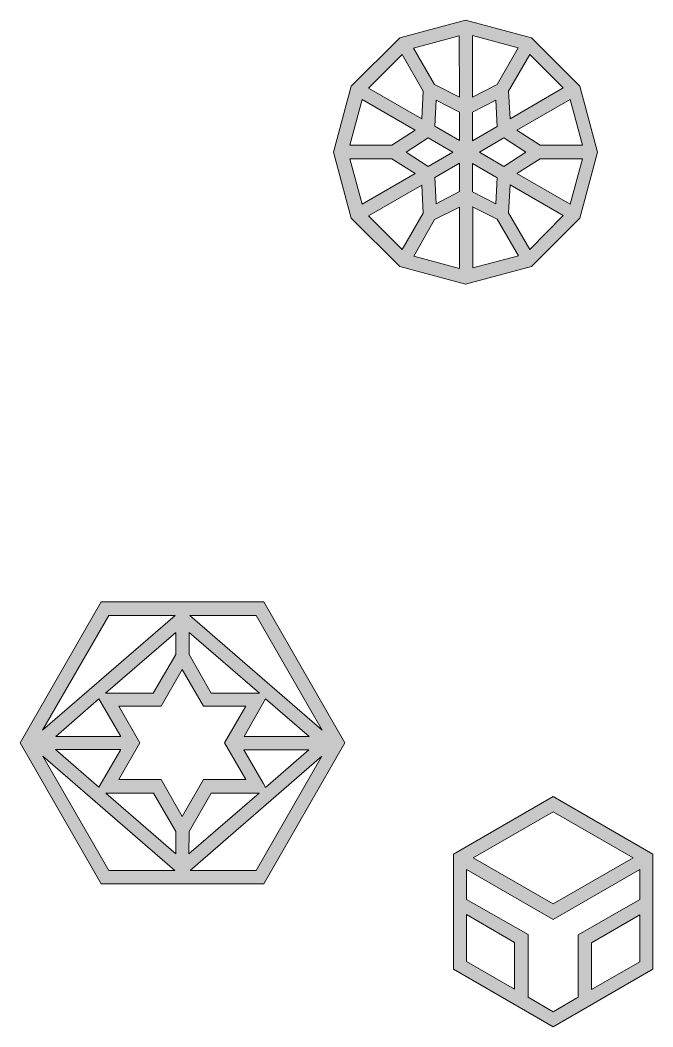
# Model space of a CAD drawing. Header units: millimetres. Extents: x 30 to 172, y 36 to 158.
# Drawn here: x 29.7 to 104.5, y 35.7 to 154.7 of the extents above; entities that cross this region are included whole.
import ezdxf

# ---------------------------------------------------------------- set-up
doc = ezdxf.new("R2010")
doc.units = ezdxf.units.MM
doc.header["$MEASUREMENT"] = 0
doc.layers.add('Layer 1', color=7, linetype='Continuous', lineweight=0)

msp = doc.modelspace()

# ---------------------------------------------------------------- hatches: boundary and pattern name
at = {"layer": 'Layer 1', "true_color": 0x231f20, "transparency": 33554687}
h = msp.add_hatch(color=250, dxfattribs=at)
h.dxf.hatch_style = 2
edge = h.paths.add_edge_path()
edge.add_spline(control_points=[(94.72, 132.93), (94.72, 132.93), (88.44, 136.56), (88.44, 136.56), (88.44, 136.56), (91.19, 138.32), (91.19, 138.32), (91.19, 138.32), (96.17, 138.32), (96.17, 138.32), (96.17, 138.32), (94.72, 132.93), (94.72, 132.93)], knot_values=[0, 0, 0, 0, 1, 1, 1, 2, 2, 2, 3, 3, 3, 4, 4, 4, 4], degree=3, periodic=0)
edge = h.paths.add_edge_path()
edge.add_spline(control_points=[(68.69, 138.32), (68.69, 138.32), (73.66, 138.32), (73.66, 138.32), (73.66, 138.32), (76.41, 136.56), (76.41, 136.56), (76.41, 136.56), (70.13, 132.93), (70.13, 132.93), (70.13, 132.93), (68.69, 138.32), (68.69, 138.32)], knot_values=[0, 0, 0, 0, 1, 1, 1, 2, 2, 2, 3, 3, 3, 4, 4, 4, 4], degree=3, periodic=0)
edge = h.paths.add_edge_path()
edge.add_spline(control_points=[(70.13, 145.31), (70.13, 145.31), (76.41, 141.68), (76.41, 141.68), (76.41, 141.68), (73.66, 139.91), (73.66, 139.91), (73.66, 139.91), (68.69, 139.91), (68.69, 139.91), (68.69, 139.91), (70.13, 145.31), (70.13, 145.31)], knot_values=[0, 0, 0, 0, 1, 1, 1, 2, 2, 2, 3, 3, 3, 4, 4, 4, 4], degree=3, periodic=0)
edge = h.paths.add_edge_path()
edge.add_spline(control_points=[(84, 139.1), (84, 139.1), (86.89, 140.79), (86.89, 140.79), (86.89, 140.79), (89.5, 139.1), (89.5, 139.1), (89.5, 139.1), (86.89, 137.41), (86.89, 137.41), (86.89, 137.41), (84, 139.1), (84, 139.1)], knot_values=[0, 0, 0, 0, 1, 1, 1, 2, 2, 2, 3, 3, 3, 4, 4, 4, 4], degree=3, periodic=0)
edge = h.paths.add_edge_path()
edge.add_spline(control_points=[(87.45, 131.94), (87.45, 131.94), (87.63, 135.22), (87.63, 135.22), (87.63, 135.22), (93.91, 131.59), (93.91, 131.59), (93.91, 131.59), (89.96, 127.6), (89.96, 127.6), (89.96, 127.6), (87.45, 131.94), (87.45, 131.94)], knot_values=[0, 0, 0, 0, 1, 1, 1, 2, 2, 2, 3, 3, 3, 4, 4, 4, 4], degree=3, periodic=0)
edge = h.paths.add_edge_path()
edge.add_spline(control_points=[(83.19, 132.64), (83.19, 132.64), (86.11, 131.16), (86.11, 131.16), (86.11, 131.16), (88.62, 126.86), (88.62, 126.86), (88.62, 126.86), (83.22, 125.41), (83.22, 125.41), (83.22, 125.41), (83.22, 132.64), (83.22, 132.64), (83.22, 132.64), (83.19, 132.64), (83.19, 132.64)], knot_values=[0, 0, 0, 0, 1, 1, 1, 2, 2, 2, 3, 3, 3, 4, 4, 4, 5, 5, 5, 5], degree=3, periodic=0)
edge = h.paths.add_edge_path()
edge.add_spline(control_points=[(78.7, 131.13), (78.7, 131.13), (81.63, 132.61), (81.63, 132.61), (81.63, 132.61), (81.63, 125.34), (81.63, 125.34), (81.63, 125.34), (76.24, 126.79), (76.24, 126.79), (76.24, 126.79), (78.7, 131.13), (78.7, 131.13)], knot_values=[0, 0, 0, 0, 1, 1, 1, 2, 2, 2, 3, 3, 3, 4, 4, 4, 4], degree=3, periodic=0)
edge = h.paths.add_edge_path()
edge.add_spline(control_points=[(77.19, 135.18), (77.19, 135.18), (77.36, 131.9), (77.36, 131.9), (77.36, 131.9), (74.86, 127.6), (74.86, 127.6), (74.86, 127.6), (70.91, 131.55), (70.91, 131.55), (70.91, 131.55), (77.19, 135.18), (77.19, 135.18)], knot_values=[0, 0, 0, 0, 1, 1, 1, 2, 2, 2, 3, 3, 3, 4, 4, 4, 4], degree=3, periodic=0)
edge = h.paths.add_edge_path()
edge.add_spline(control_points=[(80.86, 139.1), (80.86, 139.1), (77.96, 137.41), (77.96, 137.41), (77.96, 137.41), (75.35, 139.1), (75.35, 139.1), (75.35, 139.1), (77.96, 140.79), (77.96, 140.79), (77.96, 140.79), (80.86, 139.1), (80.86, 139.1)], knot_values=[0, 0, 0, 0, 1, 1, 1, 2, 2, 2, 3, 3, 3, 4, 4, 4, 4], degree=3, periodic=0)
edge = h.paths.add_edge_path()
edge.add_spline(control_points=[(77.36, 146.3), (77.36, 146.3), (77.19, 143.02), (77.19, 143.02), (77.19, 143.02), (70.91, 146.65), (70.91, 146.65), (70.91, 146.65), (74.86, 150.64), (74.86, 150.64), (74.86, 150.64), (77.36, 146.3), (77.36, 146.3)], knot_values=[0, 0, 0, 0, 1, 1, 1, 2, 2, 2, 3, 3, 3, 4, 4, 4, 4], degree=3, periodic=0)
edge = h.paths.add_edge_path()
edge.add_spline(control_points=[(81.63, 145.59), (81.63, 145.59), (78.7, 147.07), (78.7, 147.07), (78.7, 147.07), (76.2, 151.38), (76.2, 151.38), (76.2, 151.38), (81.6, 152.82), (81.6, 152.82), (81.6, 152.82), (81.63, 145.59), (81.63, 145.59), (81.63, 145.59), (81.63, 145.59), (81.63, 145.59)], knot_values=[0, 0, 0, 0, 1, 1, 1, 2, 2, 2, 3, 3, 3, 4, 4, 4, 5, 5, 5, 5], degree=3, periodic=0)
edge = h.paths.add_edge_path()
edge.add_spline(control_points=[(86.11, 147.07), (86.11, 147.07), (83.19, 145.59), (83.19, 145.59), (83.19, 145.59), (83.19, 152.86), (83.19, 152.86), (83.19, 152.86), (88.58, 151.41), (88.58, 151.41), (88.58, 151.41), (86.11, 147.07), (86.11, 147.07)], knot_values=[0, 0, 0, 0, 1, 1, 1, 2, 2, 2, 3, 3, 3, 4, 4, 4, 4], degree=3, periodic=0)
edge = h.paths.add_edge_path()
edge.add_spline(control_points=[(83.19, 143.83), (83.19, 143.83), (85.94, 145.24), (85.94, 145.24), (85.94, 145.24), (86.08, 142.13), (86.08, 142.13), (86.08, 142.13), (83.19, 140.44), (83.19, 140.44), (83.19, 140.44), (83.19, 143.83), (83.19, 143.83)], knot_values=[0, 0, 0, 0, 1, 1, 1, 2, 2, 2, 3, 3, 3, 4, 4, 4, 4], degree=3, periodic=0)
edge = h.paths.add_edge_path()
edge.add_spline(control_points=[(78.88, 145.24), (78.88, 145.24), (81.63, 143.83), (81.63, 143.83), (81.63, 143.83), (81.63, 140.48), (81.63, 140.48), (81.63, 140.48), (78.74, 142.17), (78.74, 142.17), (78.74, 142.17), (78.88, 145.24), (78.88, 145.24)], knot_values=[0, 0, 0, 0, 1, 1, 1, 2, 2, 2, 3, 3, 3, 4, 4, 4, 4], degree=3, periodic=0)
edge = h.paths.add_edge_path()
edge.add_spline(control_points=[(78.88, 133), (78.88, 133), (78.74, 136.1), (78.74, 136.1), (78.74, 136.1), (81.63, 137.8), (81.63, 137.8), (81.63, 137.8), (81.63, 134.44), (81.63, 134.44), (81.63, 134.44), (78.88, 133), (78.88, 133)], knot_values=[0, 0, 0, 0, 1, 1, 1, 2, 2, 2, 3, 3, 3, 4, 4, 4, 4], degree=3, periodic=0)
edge = h.paths.add_edge_path()
edge.add_spline(control_points=[(85.94, 133), (85.94, 133), (83.19, 134.41), (83.19, 134.41), (83.19, 134.41), (83.19, 137.76), (83.19, 137.76), (83.19, 137.76), (86.08, 136.07), (86.08, 136.07), (86.08, 136.07), (85.94, 133), (85.94, 133)], knot_values=[0, 0, 0, 0, 1, 1, 1, 2, 2, 2, 3, 3, 3, 4, 4, 4, 4], degree=3, periodic=0)
edge = h.paths.add_edge_path()
edge.add_spline(control_points=[(87.63, 143.02), (87.63, 143.02), (87.45, 146.3), (87.45, 146.3), (87.45, 146.3), (89.96, 150.64), (89.96, 150.64), (89.96, 150.64), (93.91, 146.69), (93.91, 146.69), (93.91, 146.69), (87.63, 143.02), (87.63, 143.02)], knot_values=[0, 0, 0, 0, 1, 1, 1, 2, 2, 2, 3, 3, 3, 4, 4, 4, 4], degree=3, periodic=0)
edge = h.paths.add_edge_path()
edge.add_spline(control_points=[(96.17, 139.91), (96.17, 139.91), (91.19, 139.91), (91.19, 139.91), (91.19, 139.91), (88.44, 141.68), (88.44, 141.68), (88.44, 141.68), (94.72, 145.31), (94.72, 145.31), (94.72, 145.31), (96.17, 139.91), (96.17, 139.91)], knot_values=[0, 0, 0, 0, 1, 1, 1, 2, 2, 2, 3, 3, 3, 4, 4, 4, 4], degree=3, periodic=0)
edge = h.paths.add_edge_path()
edge.add_spline(control_points=[(95.88, 146.9), (95.88, 146.9), (90.17, 152.61), (90.17, 152.61), (90.17, 152.61), (82.37, 154.69), (82.37, 154.69), (82.37, 154.69), (74.58, 152.61), (74.58, 152.61), (74.58, 152.61), (68.86, 146.9), (68.86, 146.9), (68.86, 146.9), (66.78, 139.1), (66.78, 139.1), (66.78, 139.1), (68.86, 131.3), (68.86, 131.3), (68.86, 131.3), (74.58, 125.59), (74.58, 125.59), (74.58, 125.59), (82.37, 123.51), (82.37, 123.51), (82.37, 123.51), (90.17, 125.59), (90.17, 125.59), (90.17, 125.59), (95.88, 131.3), (95.88, 131.3), (95.88, 131.3), (97.97, 139.1), (97.97, 139.1), (97.97, 139.1), (95.88, 146.9), (95.88, 146.9)], knot_values=[0, 0, 0, 0, 1, 1, 1, 2, 2, 2, 3, 3, 3, 4, 4, 4, 5, 5, 5, 6, 6, 6, 7, 7, 7, 8, 8, 8, 9, 9, 9, 10, 10, 10, 11, 11, 11, 12, 12, 12, 12], degree=3, periodic=0)
h = msp.add_hatch(color=250, dxfattribs=at)
h.dxf.hatch_style = 2
edge = h.paths.add_edge_path()
edge.add_spline(control_points=[(57.61, 54.22), (57.61, 54.22), (49.81, 54.22), (49.81, 54.22), (49.81, 54.22), (65.4, 67.73), (65.4, 67.73), (65.4, 67.73), (57.61, 54.22), (57.61, 54.22)], knot_values=[0, 0, 0, 0, 1, 1, 1, 2, 2, 2, 3, 3, 3, 3], degree=3, periodic=0)
edge = h.paths.add_edge_path()
edge.add_spline(control_points=[(32.42, 67.73), (32.42, 67.73), (48.01, 54.22), (48.01, 54.22), (48.01, 54.22), (40.22, 54.22), (40.22, 54.22), (40.22, 54.22), (32.42, 67.73), (32.42, 67.73)], knot_values=[0, 0, 0, 0, 1, 1, 1, 2, 2, 2, 3, 3, 3, 3], degree=3, periodic=0)
edge = h.paths.add_edge_path()
edge.add_spline(control_points=[(40.22, 84.35), (40.22, 84.35), (48.05, 84.35), (48.05, 84.35), (48.05, 84.35), (32.38, 70.8), (32.38, 70.8), (32.38, 70.8), (40.22, 84.35), (40.22, 84.35)], knot_values=[0, 0, 0, 0, 1, 1, 1, 2, 2, 2, 3, 3, 3, 3], degree=3, periodic=0)
edge = h.paths.add_edge_path()
edge.add_spline(control_points=[(65.44, 70.8), (65.44, 70.8), (49.78, 84.35), (49.78, 84.35), (49.78, 84.35), (57.61, 84.35), (57.61, 84.35), (57.61, 84.35), (65.44, 70.8), (65.44, 70.8)], knot_values=[0, 0, 0, 0, 1, 1, 1, 2, 2, 2, 3, 3, 3, 3], degree=3, periodic=0)
edge = h.paths.add_edge_path()
edge.add_spline(control_points=[(58.74, 64.03), (58.74, 64.03), (58.46, 64.52), (58.46, 64.52), (58.46, 64.52), (56.16, 68.47), (56.16, 68.47), (56.16, 68.47), (63.85, 68.47), (63.85, 68.47), (63.85, 68.47), (58.74, 64.03), (58.74, 64.03)], knot_values=[0, 0, 0, 0, 1, 1, 1, 2, 2, 2, 3, 3, 3, 4, 4, 4, 4], degree=3, periodic=0)
edge = h.paths.add_edge_path()
edge.add_spline(control_points=[(49.71, 58.81), (49.71, 58.81), (52.32, 63.36), (52.32, 63.36), (52.32, 63.36), (57.96, 63.36), (57.96, 63.36), (57.96, 63.36), (49.67, 56.2), (49.67, 56.2), (49.67, 56.2), (49.71, 58.81), (49.71, 58.81)], knot_values=[0, 0, 0, 0, 1, 1, 1, 2, 2, 2, 3, 3, 3, 4, 4, 4, 4], degree=3, periodic=0)
edge = h.paths.add_edge_path()
edge.add_spline(control_points=[(45.51, 63.36), (45.51, 63.36), (48.15, 58.81), (48.15, 58.81), (48.15, 58.81), (48.15, 56.2), (48.15, 56.2), (48.15, 56.2), (39.86, 63.36), (39.86, 63.36), (39.86, 63.36), (45.51, 63.36), (45.51, 63.36)], knot_values=[0, 0, 0, 0, 1, 1, 1, 2, 2, 2, 3, 3, 3, 4, 4, 4, 4], degree=3, periodic=0)
edge = h.paths.add_edge_path()
edge.add_spline(control_points=[(41.63, 68.51), (41.63, 68.51), (39.05, 64.06), (39.05, 64.06), (39.05, 64.06), (33.9, 68.51), (33.9, 68.51), (33.9, 68.51), (41.63, 68.51), (41.63, 68.51)], knot_values=[0, 0, 0, 0, 1, 1, 1, 2, 2, 2, 3, 3, 3, 3], degree=3, periodic=0)
edge = h.paths.add_edge_path()
edge.add_spline(control_points=[(39.05, 74.51), (39.05, 74.51), (41.63, 70.06), (41.63, 70.06), (41.63, 70.06), (33.94, 70.06), (33.94, 70.06), (33.94, 70.06), (39.05, 74.51), (39.05, 74.51)], knot_values=[0, 0, 0, 0, 1, 1, 1, 2, 2, 2, 3, 3, 3, 3], degree=3, periodic=0)
edge = h.paths.add_edge_path()
edge.add_spline(control_points=[(48.12, 79.73), (48.12, 79.73), (45.47, 75.18), (45.47, 75.18), (45.47, 75.18), (39.83, 75.18), (39.83, 75.18), (39.83, 75.18), (48.12, 82.34), (48.12, 82.34), (48.12, 82.34), (48.12, 79.73), (48.12, 79.73)], knot_values=[0, 0, 0, 0, 1, 1, 1, 2, 2, 2, 3, 3, 3, 4, 4, 4, 4], degree=3, periodic=0)
edge = h.paths.add_edge_path()
edge.add_spline(control_points=[(52.32, 75.18), (52.32, 75.18), (49.71, 79.73), (49.71, 79.73), (49.71, 79.73), (49.71, 82.34), (49.71, 82.34), (49.71, 82.34), (58, 75.18), (58, 75.18), (58, 75.18), (52.32, 75.18), (52.32, 75.18)], knot_values=[0, 0, 0, 0, 1, 1, 1, 2, 2, 2, 3, 3, 3, 4, 4, 4, 4], degree=3, periodic=0)
edge = h.paths.add_edge_path()
edge.add_spline(control_points=[(58.74, 74.51), (58.74, 74.51), (63.89, 70.06), (63.89, 70.06), (63.89, 70.06), (56.2, 70.06), (56.2, 70.06), (56.2, 70.06), (58.74, 74.51), (58.74, 74.51)], knot_values=[0, 0, 0, 0, 1, 1, 1, 2, 2, 2, 3, 3, 3, 3], degree=3, periodic=0)
edge = h.paths.add_edge_path()
edge.add_spline(control_points=[(48.9, 60.61), (48.9, 60.61), (46.39, 64.95), (46.39, 64.95), (46.39, 64.95), (41.38, 64.95), (41.38, 64.95), (41.38, 64.95), (43.89, 69.29), (43.89, 69.29), (43.89, 69.29), (41.38, 73.62), (41.38, 73.62), (41.38, 73.62), (46.39, 73.62), (46.39, 73.62), (46.39, 73.62), (48.9, 77.96), (48.9, 77.96), (48.9, 77.96), (51.4, 73.62), (51.4, 73.62), (51.4, 73.62), (56.41, 73.62), (56.41, 73.62), (56.41, 73.62), (53.9, 69.29), (53.9, 69.29), (53.9, 69.29), (56.41, 64.95), (56.41, 64.95), (56.41, 64.95), (51.4, 64.95), (51.4, 64.95), (51.4, 64.95), (48.9, 60.61), (48.9, 60.61)], knot_values=[0, 0, 0, 0, 1, 1, 1, 2, 2, 2, 3, 3, 3, 4, 4, 4, 5, 5, 5, 6, 6, 6, 7, 7, 7, 8, 8, 8, 9, 9, 9, 10, 10, 10, 11, 11, 11, 12, 12, 12, 12], degree=3, periodic=0)
edge = h.paths.add_edge_path()
edge.add_spline(control_points=[(58.53, 85.94), (58.53, 85.94), (39.33, 85.94), (39.33, 85.94), (39.33, 85.94), (29.74, 69.29), (29.74, 69.29), (29.74, 69.29), (39.33, 52.63), (39.33, 52.63), (39.33, 52.63), (58.53, 52.63), (58.53, 52.63), (58.53, 52.63), (68.12, 69.29), (68.12, 69.29), (68.12, 69.29), (58.53, 85.94), (58.53, 85.94)], knot_values=[0, 0, 0, 0, 1, 1, 1, 2, 2, 2, 3, 3, 3, 4, 4, 4, 5, 5, 5, 6, 6, 6, 6], degree=3, periodic=0)
h = msp.add_hatch(color=250, dxfattribs=at)
h.dxf.hatch_style = 2
edge = h.paths.add_edge_path()
edge.add_spline(control_points=[(97.26, 40.15), (97.26, 40.15), (97.26, 45.68), (97.26, 45.68), (97.26, 45.68), (102.94, 48.97), (102.94, 48.97), (102.94, 48.97), (102.94, 43.43), (102.94, 43.43), (102.94, 43.43), (97.26, 40.15), (97.26, 40.15)], knot_values=[0, 0, 0, 0, 1, 1, 1, 2, 2, 2, 3, 3, 3, 4, 4, 4, 4], degree=3, periodic=0)
edge = h.paths.add_edge_path()
edge.add_spline(control_points=[(89.75, 39.26), (89.75, 39.26), (89.75, 46.64), (89.75, 46.64), (89.75, 46.64), (82.48, 50.8), (82.48, 50.8), (82.48, 50.8), (82.48, 54.33), (82.48, 54.33), (82.48, 54.33), (92.71, 48.44), (92.71, 48.44), (92.71, 48.44), (102.94, 54.33), (102.94, 54.33), (102.94, 54.33), (102.94, 50.8), (102.94, 50.8), (102.94, 50.8), (95.67, 46.6), (95.67, 46.6), (95.67, 46.6), (95.67, 39.23), (95.67, 39.23), (95.67, 39.23), (92.71, 37.5), (92.71, 37.5), (92.71, 37.5), (89.75, 39.26), (89.75, 39.26)], knot_values=[0, 0, 0, 0, 1, 1, 1, 2, 2, 2, 3, 3, 3, 4, 4, 4, 5, 5, 5, 6, 6, 6, 7, 7, 7, 8, 8, 8, 9, 9, 9, 10, 10, 10, 10], degree=3, periodic=0)
edge = h.paths.add_edge_path()
edge.add_spline(control_points=[(82.48, 49), (82.48, 49), (88.16, 45.72), (88.16, 45.72), (88.16, 45.72), (88.16, 40.18), (88.16, 40.18), (88.16, 40.18), (82.48, 43.46), (82.48, 43.46), (82.48, 43.46), (82.48, 49), (82.48, 49)], knot_values=[0, 0, 0, 0, 1, 1, 1, 2, 2, 2, 3, 3, 3, 4, 4, 4, 4], degree=3, periodic=0)
edge = h.paths.add_edge_path()
edge.add_spline(control_points=[(102.16, 55.7), (102.16, 55.7), (92.71, 50.27), (92.71, 50.27), (92.71, 50.27), (83.26, 55.7), (83.26, 55.7), (83.26, 55.7), (92.71, 61.14), (92.71, 61.14), (92.71, 61.14), (102.16, 55.7), (102.16, 55.7)], knot_values=[0, 0, 0, 0, 1, 1, 1, 2, 2, 2, 3, 3, 3, 4, 4, 4, 4], degree=3, periodic=0)
edge = h.paths.add_edge_path()
edge.add_spline(control_points=[(92.71, 62.97), (92.71, 62.97), (80.93, 56.16), (80.93, 56.16), (80.93, 56.16), (80.93, 42.55), (80.93, 42.55), (80.93, 42.55), (92.71, 35.74), (92.71, 35.74), (92.71, 35.74), (104.49, 42.55), (104.49, 42.55), (104.49, 42.55), (104.49, 56.16), (104.49, 56.16), (104.49, 56.16), (92.71, 62.97), (92.71, 62.97)], knot_values=[0, 0, 0, 0, 1, 1, 1, 2, 2, 2, 3, 3, 3, 4, 4, 4, 5, 5, 5, 6, 6, 6, 6], degree=3, periodic=0)

# ---------------------------------------------------------------- linework, layer by layer
at = {"layer": 'Layer 1'}
for points, knots in [([(95.88, 146.9), (95.88, 146.9), (90.17, 152.61), (90.17, 152.61), (90.17, 152.61), (82.37, 154.69), (82.37, 154.69), (82.37, 154.69), (74.58, 152.61), (74.58, 152.61), (74.58, 152.61), (68.86, 146.9), (68.86, 146.9), (68.86, 146.9), (66.78, 139.1), (66.78, 139.1), (66.78, 139.1), (68.86, 131.3), (68.86, 131.3), (68.86, 131.3), (74.58, 125.59), (74.58, 125.59), (74.58, 125.59), (82.37, 123.51), (82.37, 123.51), (82.37, 123.51), (90.17, 125.59), (90.17, 125.59), (90.17, 125.59), (95.88, 131.3), (95.88, 131.3), (95.88, 131.3), (97.97, 139.1), (97.97, 139.1), (97.97, 139.1), (95.88, 146.9), (95.88, 146.9)], [0, 0, 0, 0, 1, 1, 1, 2, 2, 2, 3, 3, 3, 4, 4, 4, 5, 5, 5, 6, 6, 6, 7, 7, 7, 8, 8, 8, 9, 9, 9, 10, 10, 10, 11, 11, 11, 12, 12, 12, 12]), ([(81.63, 145.59), (81.63, 145.59), (78.7, 147.07), (78.7, 147.07), (78.7, 147.07), (76.2, 151.38), (76.2, 151.38), (76.2, 151.38), (81.6, 152.82), (81.6, 152.82), (81.6, 152.82), (81.63, 145.59), (81.63, 145.59), (81.63, 145.59), (81.63, 145.59), (81.63, 145.59)], [0, 0, 0, 0, 1, 1, 1, 2, 2, 2, 3, 3, 3, 4, 4, 4, 5, 5, 5, 5]), ([(86.11, 147.07), (86.11, 147.07), (83.19, 145.59), (83.19, 145.59), (83.19, 145.59), (83.19, 152.86), (83.19, 152.86), (83.19, 152.86), (88.58, 151.41), (88.58, 151.41), (88.58, 151.41), (86.11, 147.07), (86.11, 147.07)], [0, 0, 0, 0, 1, 1, 1, 2, 2, 2, 3, 3, 3, 4, 4, 4, 4]), ([(77.36, 146.3), (77.36, 146.3), (77.19, 143.02), (77.19, 143.02), (77.19, 143.02), (70.91, 146.65), (70.91, 146.65), (70.91, 146.65), (74.86, 150.64), (74.86, 150.64), (74.86, 150.64), (77.36, 146.3), (77.36, 146.3)], [0, 0, 0, 0, 1, 1, 1, 2, 2, 2, 3, 3, 3, 4, 4, 4, 4]), ([(87.63, 143.02), (87.63, 143.02), (87.45, 146.3), (87.45, 146.3), (87.45, 146.3), (89.96, 150.64), (89.96, 150.64), (89.96, 150.64), (93.91, 146.69), (93.91, 146.69), (93.91, 146.69), (87.63, 143.02), (87.63, 143.02)], [0, 0, 0, 0, 1, 1, 1, 2, 2, 2, 3, 3, 3, 4, 4, 4, 4]), ([(70.13, 145.31), (70.13, 145.31), (76.41, 141.68), (76.41, 141.68), (76.41, 141.68), (73.66, 139.91), (73.66, 139.91), (73.66, 139.91), (68.69, 139.91), (68.69, 139.91), (68.69, 139.91), (70.13, 145.31), (70.13, 145.31)], [0, 0, 0, 0, 1, 1, 1, 2, 2, 2, 3, 3, 3, 4, 4, 4, 4]), ([(78.88, 145.24), (78.88, 145.24), (81.63, 143.83), (81.63, 143.83), (81.63, 143.83), (81.63, 140.48), (81.63, 140.48), (81.63, 140.48), (78.74, 142.17), (78.74, 142.17), (78.74, 142.17), (78.88, 145.24), (78.88, 145.24)], [0, 0, 0, 0, 1, 1, 1, 2, 2, 2, 3, 3, 3, 4, 4, 4, 4]), ([(83.19, 143.83), (83.19, 143.83), (85.94, 145.24), (85.94, 145.24), (85.94, 145.24), (86.08, 142.13), (86.08, 142.13), (86.08, 142.13), (83.19, 140.44), (83.19, 140.44), (83.19, 140.44), (83.19, 143.83), (83.19, 143.83)], [0, 0, 0, 0, 1, 1, 1, 2, 2, 2, 3, 3, 3, 4, 4, 4, 4]), ([(96.17, 139.91), (96.17, 139.91), (91.19, 139.91), (91.19, 139.91), (91.19, 139.91), (88.44, 141.68), (88.44, 141.68), (88.44, 141.68), (94.72, 145.31), (94.72, 145.31), (94.72, 145.31), (96.17, 139.91), (96.17, 139.91)], [0, 0, 0, 0, 1, 1, 1, 2, 2, 2, 3, 3, 3, 4, 4, 4, 4]), ([(80.86, 139.1), (80.86, 139.1), (77.96, 137.41), (77.96, 137.41), (77.96, 137.41), (75.35, 139.1), (75.35, 139.1), (75.35, 139.1), (77.96, 140.79), (77.96, 140.79), (77.96, 140.79), (80.86, 139.1), (80.86, 139.1)], [0, 0, 0, 0, 1, 1, 1, 2, 2, 2, 3, 3, 3, 4, 4, 4, 4]), ([(84, 139.1), (84, 139.1), (86.89, 140.79), (86.89, 140.79), (86.89, 140.79), (89.5, 139.1), (89.5, 139.1), (89.5, 139.1), (86.89, 137.41), (86.89, 137.41), (86.89, 137.41), (84, 139.1), (84, 139.1)], [0, 0, 0, 0, 1, 1, 1, 2, 2, 2, 3, 3, 3, 4, 4, 4, 4]), ([(68.69, 138.32), (68.69, 138.32), (73.66, 138.32), (73.66, 138.32), (73.66, 138.32), (76.41, 136.56), (76.41, 136.56), (76.41, 136.56), (70.13, 132.93), (70.13, 132.93), (70.13, 132.93), (68.69, 138.32), (68.69, 138.32)], [0, 0, 0, 0, 1, 1, 1, 2, 2, 2, 3, 3, 3, 4, 4, 4, 4]), ([(94.72, 132.93), (94.72, 132.93), (88.44, 136.56), (88.44, 136.56), (88.44, 136.56), (91.19, 138.32), (91.19, 138.32), (91.19, 138.32), (96.17, 138.32), (96.17, 138.32), (96.17, 138.32), (94.72, 132.93), (94.72, 132.93)], [0, 0, 0, 0, 1, 1, 1, 2, 2, 2, 3, 3, 3, 4, 4, 4, 4]), ([(78.88, 133), (78.88, 133), (78.74, 136.1), (78.74, 136.1), (78.74, 136.1), (81.63, 137.8), (81.63, 137.8), (81.63, 137.8), (81.63, 134.44), (81.63, 134.44), (81.63, 134.44), (78.88, 133), (78.88, 133)], [0, 0, 0, 0, 1, 1, 1, 2, 2, 2, 3, 3, 3, 4, 4, 4, 4]), ([(85.94, 133), (85.94, 133), (83.19, 134.41), (83.19, 134.41), (83.19, 134.41), (83.19, 137.76), (83.19, 137.76), (83.19, 137.76), (86.08, 136.07), (86.08, 136.07), (86.08, 136.07), (85.94, 133), (85.94, 133)], [0, 0, 0, 0, 1, 1, 1, 2, 2, 2, 3, 3, 3, 4, 4, 4, 4]), ([(77.19, 135.18), (77.19, 135.18), (77.36, 131.9), (77.36, 131.9), (77.36, 131.9), (74.86, 127.6), (74.86, 127.6), (74.86, 127.6), (70.91, 131.55), (70.91, 131.55), (70.91, 131.55), (77.19, 135.18), (77.19, 135.18)], [0, 0, 0, 0, 1, 1, 1, 2, 2, 2, 3, 3, 3, 4, 4, 4, 4]), ([(87.45, 131.94), (87.45, 131.94), (87.63, 135.22), (87.63, 135.22), (87.63, 135.22), (93.91, 131.59), (93.91, 131.59), (93.91, 131.59), (89.96, 127.6), (89.96, 127.6), (89.96, 127.6), (87.45, 131.94), (87.45, 131.94)], [0, 0, 0, 0, 1, 1, 1, 2, 2, 2, 3, 3, 3, 4, 4, 4, 4]), ([(78.7, 131.13), (78.7, 131.13), (81.63, 132.61), (81.63, 132.61), (81.63, 132.61), (81.63, 125.34), (81.63, 125.34), (81.63, 125.34), (76.24, 126.79), (76.24, 126.79), (76.24, 126.79), (78.7, 131.13), (78.7, 131.13)], [0, 0, 0, 0, 1, 1, 1, 2, 2, 2, 3, 3, 3, 4, 4, 4, 4]), ([(83.19, 132.64), (83.19, 132.64), (86.11, 131.16), (86.11, 131.16), (86.11, 131.16), (88.62, 126.86), (88.62, 126.86), (88.62, 126.86), (83.22, 125.41), (83.22, 125.41), (83.22, 125.41), (83.22, 132.64), (83.22, 132.64), (83.22, 132.64), (83.19, 132.64), (83.19, 132.64)], [0, 0, 0, 0, 1, 1, 1, 2, 2, 2, 3, 3, 3, 4, 4, 4, 5, 5, 5, 5]), ([(58.53, 85.94), (58.53, 85.94), (39.33, 85.94), (39.33, 85.94), (39.33, 85.94), (29.74, 69.29), (29.74, 69.29), (29.74, 69.29), (39.33, 52.63), (39.33, 52.63), (39.33, 52.63), (58.53, 52.63), (58.53, 52.63), (58.53, 52.63), (68.12, 69.29), (68.12, 69.29), (68.12, 69.29), (58.53, 85.94), (58.53, 85.94)], [0, 0, 0, 0, 1, 1, 1, 2, 2, 2, 3, 3, 3, 4, 4, 4, 5, 5, 5, 6, 6, 6, 6]), ([(40.22, 84.35), (40.22, 84.35), (48.05, 84.35), (48.05, 84.35), (48.05, 84.35), (32.38, 70.8), (32.38, 70.8), (32.38, 70.8), (40.22, 84.35), (40.22, 84.35)], [0, 0, 0, 0, 1, 1, 1, 2, 2, 2, 3, 3, 3, 3]), ([(65.44, 70.8), (65.44, 70.8), (49.78, 84.35), (49.78, 84.35), (49.78, 84.35), (57.61, 84.35), (57.61, 84.35), (57.61, 84.35), (65.44, 70.8), (65.44, 70.8)], [0, 0, 0, 0, 1, 1, 1, 2, 2, 2, 3, 3, 3, 3]), ([(48.12, 79.73), (48.12, 79.73), (45.47, 75.18), (45.47, 75.18), (45.47, 75.18), (39.83, 75.18), (39.83, 75.18), (39.83, 75.18), (48.12, 82.34), (48.12, 82.34), (48.12, 82.34), (48.12, 79.73), (48.12, 79.73)], [0, 0, 0, 0, 1, 1, 1, 2, 2, 2, 3, 3, 3, 4, 4, 4, 4]), ([(52.32, 75.18), (52.32, 75.18), (49.71, 79.73), (49.71, 79.73), (49.71, 79.73), (49.71, 82.34), (49.71, 82.34), (49.71, 82.34), (58, 75.18), (58, 75.18), (58, 75.18), (52.32, 75.18), (52.32, 75.18)], [0, 0, 0, 0, 1, 1, 1, 2, 2, 2, 3, 3, 3, 4, 4, 4, 4]), ([(48.9, 60.61), (48.9, 60.61), (46.39, 64.95), (46.39, 64.95), (46.39, 64.95), (41.38, 64.95), (41.38, 64.95), (41.38, 64.95), (43.89, 69.29), (43.89, 69.29), (43.89, 69.29), (41.38, 73.62), (41.38, 73.62), (41.38, 73.62), (46.39, 73.62), (46.39, 73.62), (46.39, 73.62), (48.9, 77.96), (48.9, 77.96), (48.9, 77.96), (51.4, 73.62), (51.4, 73.62), (51.4, 73.62), (56.41, 73.62), (56.41, 73.62), (56.41, 73.62), (53.9, 69.29), (53.9, 69.29), (53.9, 69.29), (56.41, 64.95), (56.41, 64.95), (56.41, 64.95), (51.4, 64.95), (51.4, 64.95), (51.4, 64.95), (48.9, 60.61), (48.9, 60.61)], [0, 0, 0, 0, 1, 1, 1, 2, 2, 2, 3, 3, 3, 4, 4, 4, 5, 5, 5, 6, 6, 6, 7, 7, 7, 8, 8, 8, 9, 9, 9, 10, 10, 10, 11, 11, 11, 12, 12, 12, 12]), ([(39.05, 74.51), (39.05, 74.51), (41.63, 70.06), (41.63, 70.06), (41.63, 70.06), (33.94, 70.06), (33.94, 70.06), (33.94, 70.06), (39.05, 74.51), (39.05, 74.51)], [0, 0, 0, 0, 1, 1, 1, 2, 2, 2, 3, 3, 3, 3]), ([(58.74, 74.51), (58.74, 74.51), (63.89, 70.06), (63.89, 70.06), (63.89, 70.06), (56.2, 70.06), (56.2, 70.06), (56.2, 70.06), (58.74, 74.51), (58.74, 74.51)], [0, 0, 0, 0, 1, 1, 1, 2, 2, 2, 3, 3, 3, 3]), ([(41.63, 68.51), (41.63, 68.51), (39.05, 64.06), (39.05, 64.06), (39.05, 64.06), (33.9, 68.51), (33.9, 68.51), (33.9, 68.51), (41.63, 68.51), (41.63, 68.51)], [0, 0, 0, 0, 1, 1, 1, 2, 2, 2, 3, 3, 3, 3]), ([(58.74, 64.03), (58.74, 64.03), (58.46, 64.52), (58.46, 64.52), (58.46, 64.52), (56.16, 68.47), (56.16, 68.47), (56.16, 68.47), (63.85, 68.47), (63.85, 68.47), (63.85, 68.47), (58.74, 64.03), (58.74, 64.03)], [0, 0, 0, 0, 1, 1, 1, 2, 2, 2, 3, 3, 3, 4, 4, 4, 4]), ([(32.42, 67.73), (32.42, 67.73), (48.01, 54.22), (48.01, 54.22), (48.01, 54.22), (40.22, 54.22), (40.22, 54.22), (40.22, 54.22), (32.42, 67.73), (32.42, 67.73)], [0, 0, 0, 0, 1, 1, 1, 2, 2, 2, 3, 3, 3, 3]), ([(57.61, 54.22), (57.61, 54.22), (49.81, 54.22), (49.81, 54.22), (49.81, 54.22), (65.4, 67.73), (65.4, 67.73), (65.4, 67.73), (57.61, 54.22), (57.61, 54.22)], [0, 0, 0, 0, 1, 1, 1, 2, 2, 2, 3, 3, 3, 3]), ([(45.51, 63.36), (45.51, 63.36), (48.15, 58.81), (48.15, 58.81), (48.15, 58.81), (48.15, 56.2), (48.15, 56.2), (48.15, 56.2), (39.86, 63.36), (39.86, 63.36), (39.86, 63.36), (45.51, 63.36), (45.51, 63.36)], [0, 0, 0, 0, 1, 1, 1, 2, 2, 2, 3, 3, 3, 4, 4, 4, 4]), ([(49.71, 58.81), (49.71, 58.81), (52.32, 63.36), (52.32, 63.36), (52.32, 63.36), (57.96, 63.36), (57.96, 63.36), (57.96, 63.36), (49.67, 56.2), (49.67, 56.2), (49.67, 56.2), (49.71, 58.81), (49.71, 58.81)], [0, 0, 0, 0, 1, 1, 1, 2, 2, 2, 3, 3, 3, 4, 4, 4, 4]), ([(92.71, 62.97), (92.71, 62.97), (80.93, 56.16), (80.93, 56.16), (80.93, 56.16), (80.93, 42.55), (80.93, 42.55), (80.93, 42.55), (92.71, 35.74), (92.71, 35.74), (92.71, 35.74), (104.49, 42.55), (104.49, 42.55), (104.49, 42.55), (104.49, 56.16), (104.49, 56.16), (104.49, 56.16), (92.71, 62.97), (92.71, 62.97)], [0, 0, 0, 0, 1, 1, 1, 2, 2, 2, 3, 3, 3, 4, 4, 4, 5, 5, 5, 6, 6, 6, 6]), ([(102.16, 55.7), (102.16, 55.7), (92.71, 50.27), (92.71, 50.27), (92.71, 50.27), (83.26, 55.7), (83.26, 55.7), (83.26, 55.7), (92.71, 61.14), (92.71, 61.14), (92.71, 61.14), (102.16, 55.7), (102.16, 55.7)], [0, 0, 0, 0, 1, 1, 1, 2, 2, 2, 3, 3, 3, 4, 4, 4, 4]), ([(89.75, 39.26), (89.75, 39.26), (89.75, 46.64), (89.75, 46.64), (89.75, 46.64), (82.48, 50.8), (82.48, 50.8), (82.48, 50.8), (82.48, 54.33), (82.48, 54.33), (82.48, 54.33), (92.71, 48.44), (92.71, 48.44), (92.71, 48.44), (102.94, 54.33), (102.94, 54.33), (102.94, 54.33), (102.94, 50.8), (102.94, 50.8), (102.94, 50.8), (95.67, 46.6), (95.67, 46.6), (95.67, 46.6), (95.67, 39.23), (95.67, 39.23), (95.67, 39.23), (92.71, 37.5), (92.71, 37.5), (92.71, 37.5), (89.75, 39.26), (89.75, 39.26)], [0, 0, 0, 0, 1, 1, 1, 2, 2, 2, 3, 3, 3, 4, 4, 4, 5, 5, 5, 6, 6, 6, 7, 7, 7, 8, 8, 8, 9, 9, 9, 10, 10, 10, 10]), ([(82.48, 49), (82.48, 49), (88.16, 45.72), (88.16, 45.72), (88.16, 45.72), (88.16, 40.18), (88.16, 40.18), (88.16, 40.18), (82.48, 43.46), (82.48, 43.46), (82.48, 43.46), (82.48, 49), (82.48, 49)], [0, 0, 0, 0, 1, 1, 1, 2, 2, 2, 3, 3, 3, 4, 4, 4, 4]), ([(97.26, 40.15), (97.26, 40.15), (97.26, 45.68), (97.26, 45.68), (97.26, 45.68), (102.94, 48.97), (102.94, 48.97), (102.94, 48.97), (102.94, 43.43), (102.94, 43.43), (102.94, 43.43), (97.26, 40.15), (97.26, 40.15)], [0, 0, 0, 0, 1, 1, 1, 2, 2, 2, 3, 3, 3, 4, 4, 4, 4])]:
    msp.add_open_spline(points, degree=3, knots=knots, dxfattribs=at)

doc.saveas('drawing.dxf')
